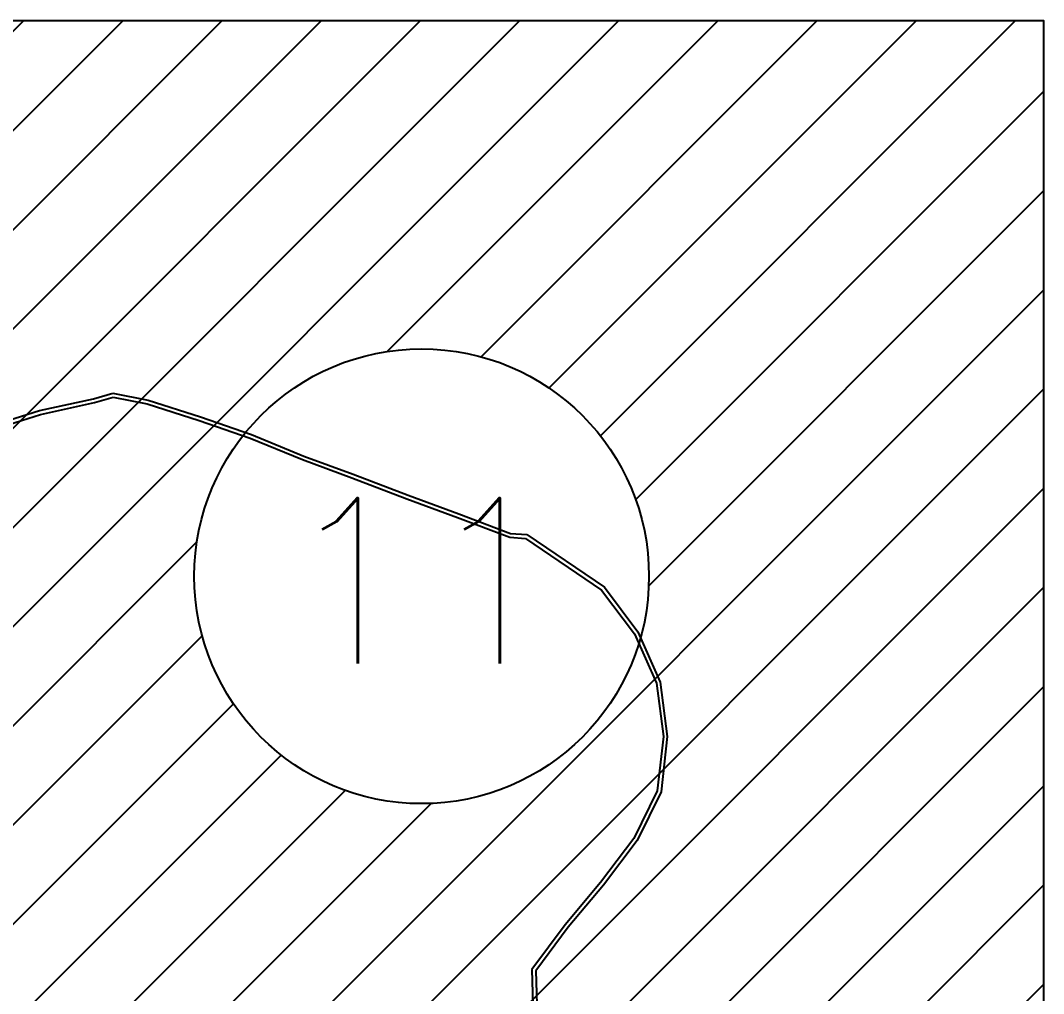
# Model space of a CAD drawing. Header units: metres. Extents: x 511708 to 512549, y 196282 to 196876.
# Drawn here: x 512480.74 to 512499.08, y 196498.23 to 196515.67 of the extents above; entities that cross this region are included whole.
import ezdxf
from ezdxf.enums import TextEntityAlignment as Align

# ---------------------------------------------------------------- set-up
doc = ezdxf.new("R2010")
doc.units = ezdxf.units.M
doc.header["$MEASUREMENT"] = 0
doc.layers.get('0').update_dxf_attribs({"linetype": 'CONTINUOUS'})
doc.styles.get("Standard").update_dxf_attribs({"font": 'Simplex.shx'})

msp = doc.modelspace()

# ---------------------------------------------------------------- hatches: boundary and pattern name
at = {"ltscale": 30}
h = msp.add_hatch(dxfattribs=at)
h.set_pattern_fill('LINE', color=2, scale=0.396, angle=45, style=0)
h.set_pattern_definition([(45, (510717.149, 194380.4005), (-0.88904536, 0.88904536), [])])
edge = h.paths.add_edge_path(flags=16)
edge.add_arc((512487.929, 196505.707), 4.076, 0, 360)
h.paths.add_polyline_path([(512476.779, 196515.67), (512499.08, 196515.67), (512499.08, 196495.743), (512476.779, 196495.743)])

# ---------------------------------------------------------------- linework, layer by layer
at = {"color": 3}
for p, q in [((512482.044, 196508.889), (512482.394, 196508.986)), ((512482.394, 196508.986), (512483.025, 196508.862)), ((512481.078, 196508.676), (512482.044, 196508.889)), ((512481.095, 196508.609), (512482.061, 196508.821)), ((512482.061, 196508.821), (512482.397, 196508.915)), ((512482.397, 196508.915), (512483.008, 196508.795)), ((512483.008, 196508.795), (512483.941, 196508.497)), ((512483.025, 196508.862), (512483.963, 196508.563)), ((512479.718, 196508.176), (512481.095, 196508.609)), ((512479.728, 196508.252), (512481.078, 196508.676)), ((512483.963, 196508.563), (512484.88, 196508.246)), ((512483.941, 196508.497), (512484.856, 196508.181)), ((512484.88, 196508.246), (512485.817, 196507.861)), ((512484.856, 196508.181), (512485.792, 196507.797)), ((512485.817, 196507.861), (512486.702, 196507.536)), ((512485.792, 196507.797), (512486.677, 196507.471)), ((512486.677, 196507.471), (512487.661, 196507.093)), ((512486.702, 196507.536), (512487.686, 196507.158)), ((512487.686, 196507.158), (512488.594, 196506.825)), ((512487.661, 196507.093), (512488.57, 196506.76)), ((512488.57, 196506.76), (512489.51, 196506.405)), ((512488.594, 196506.825), (512489.525, 196506.474)), ((512489.51, 196506.405), (512489.791, 196506.386)), ((512489.525, 196506.474), (512489.814, 196506.453)), ((512489.791, 196506.386), (512491.157, 196505.46)), ((512489.814, 196506.453), (512491.205, 196505.511)), ((512491.157, 196505.46), (512491.748, 196504.674)), ((512491.205, 196505.511), (512491.808, 196504.709)), ((512491.808, 196504.709), (512492.209, 196503.807)), ((512491.748, 196504.674), (512492.142, 196503.788)), ((512492.209, 196503.807), (512492.334, 196502.836)), ((512492.142, 196503.788), (512492.264, 196502.836)), ((512492.264, 196502.836), (512492.155, 196501.863)), ((512492.334, 196502.836), (512492.222, 196501.843)), ((512492.155, 196501.863), (512491.732, 196501.004)), ((512492.222, 196501.843), (512491.791, 196500.968)), ((512491.732, 196501.004), (512491.134, 196500.215)), ((512491.791, 196500.968), (512491.188, 196500.172)), ((512491.134, 196500.215), (512490.501, 196499.461)), ((512491.188, 196500.172), (512490.555, 196499.418)), ((512490.501, 196499.461), (512489.905, 196498.658)), ((512490.555, 196499.418), (512489.975, 196498.636)), ((512489.905, 196498.658), (512489.93, 196497.815)), ((512489.975, 196498.636), (512489.999, 196497.826))]:
    msp.add_line(p, q, dxfattribs=at)
at = {"color": 5, "linetype": 'Continuous', "lineweight": -3}
msp.add_lwpolyline([(512476.779, 196515.67), (512499.08, 196515.67), (512499.08, 196495.743), (512476.779, 196495.743)], close=True, dxfattribs=at)
at = {"color": 5, "ltscale": 30}
msp.add_circle((512487.929, 196505.707), 4.076, dxfattribs=at)

# ---------------------------------------------------------------- texts
msp.add_text('11', height=2.97, dxfattribs=at).set_placement((512487.929, 196504.142), align=Align.CENTER)

doc.saveas('drawing.dxf')
